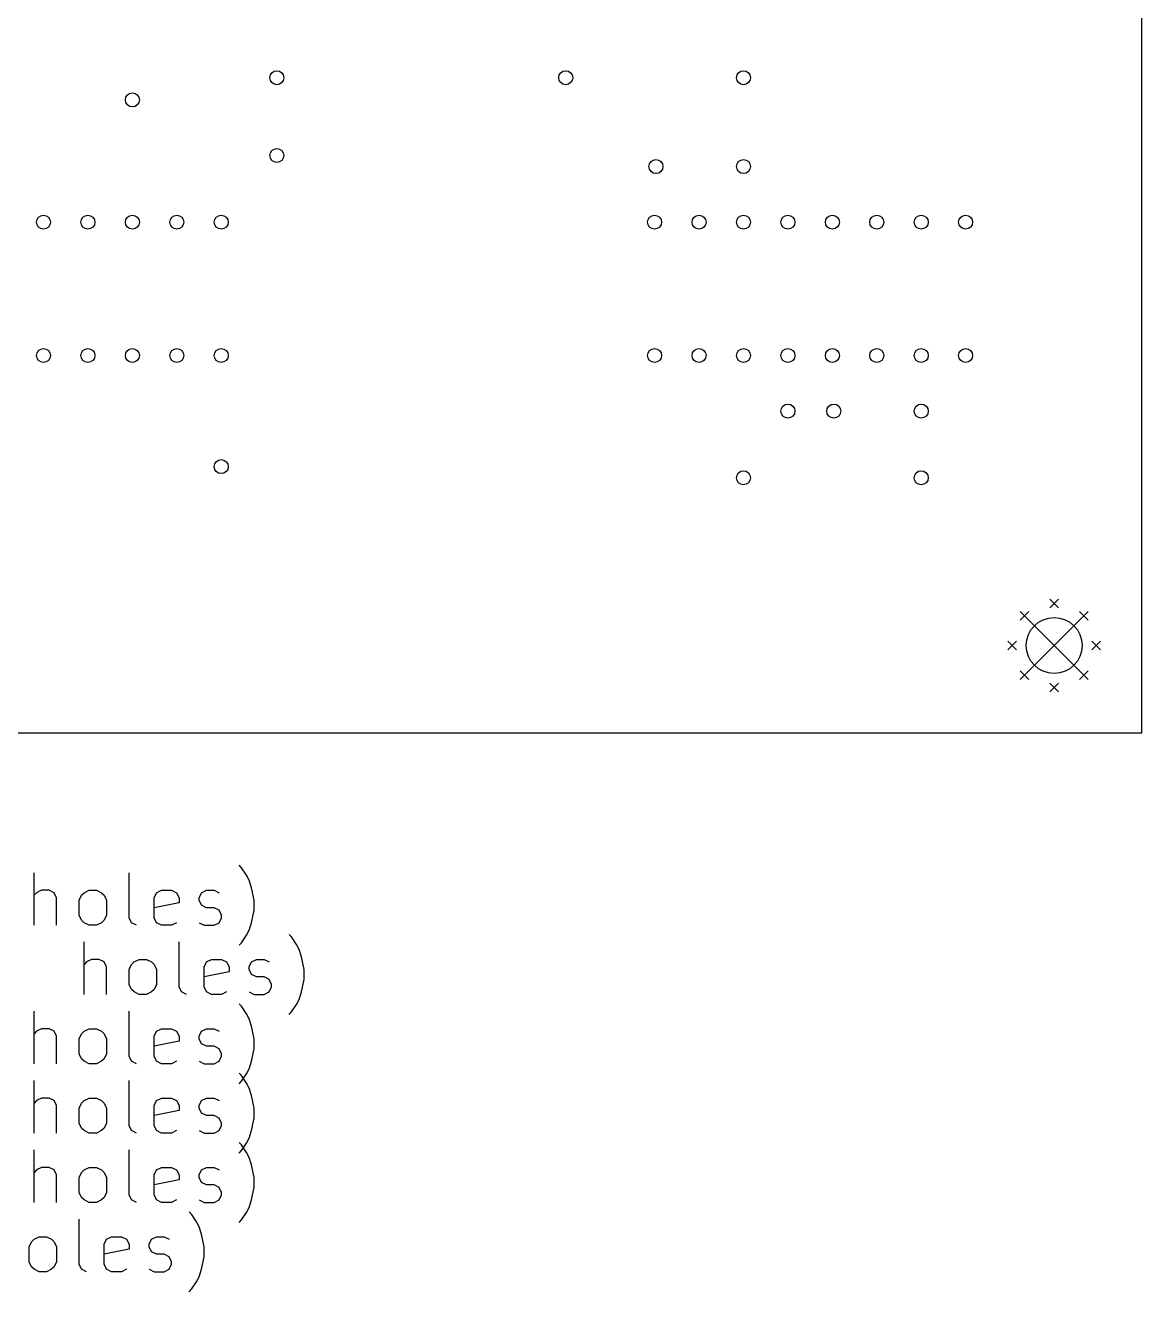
# Model space of a CAD drawing. Extents: x 1.45 to 6.5, y -7.56 to -1.85.
# Drawn here: x 3.984 to 6.496, y -7.556 to -4.707 of the extents above; entities that cross this region are included whole.
import ezdxf

# ---------------------------------------------------------------- set-up
doc = ezdxf.new("R2010")
doc.units = 0
doc.header["$MEASUREMENT"] = 0
doc.layers.add('BLACK', color=7, linetype='CONTINUOUS')

msp = doc.modelspace()

# ---------------------------------------------------------------- linework, layer by layer
at = {"layer": 'BLACK', "linetype": 'CONTINUOUS'}
for p, q in [((6.49606, -6.29921), (6.49606, -1.85039)), ((6.28937, -5.99803), (6.30906, -6.01772)), ((6.30906, -5.99803), (6.28937, -6.01772)), ((6.22256, -6.02571), (6.24224, -6.04539)), ((6.24224, -6.02571), (6.22256, -6.04539)), ((6.23622, -6.03937), (6.3622, -6.16535)), ((6.3622, -6.03937), (6.23622, -6.16535)), ((6.35618, -6.02571), (6.37587, -6.04539)), ((6.37587, -6.02571), (6.35618, -6.04539)), ((6.19488, -6.09252), (6.21457, -6.1122)), ((6.21457, -6.09252), (6.19488, -6.1122)), ((6.38386, -6.09252), (6.40354, -6.1122)), ((6.40354, -6.09252), (6.38386, -6.1122)), ((6.22256, -6.15933), (6.24224, -6.17902)), ((6.24224, -6.15933), (6.22256, -6.17902)), ((6.35618, -6.15933), (6.37587, -6.17902)), ((6.37587, -6.15933), (6.35618, -6.17902)), ((6.28937, -6.18701), (6.30906, -6.20669)), ((6.30906, -6.18701), (6.28937, -6.20669)), ((1.5748, -6.29921), (6.49606, -6.29921)), ((4.47061, -6.60222), (4.46499, -6.5966)), ((4.48186, -6.61909), (4.47061, -6.60222)), ((4.0038, -6.73158), (4.0038, -6.61347)), ((4.21752, -6.71471), (4.21752, -6.61347)), ((4.48749, -6.63034), (4.48186, -6.61909)), ((4.49311, -6.64722), (4.48749, -6.63034)), ((4.00942, -6.65846), (4.0038, -6.66409)), ((4.02067, -6.65284), (4.00942, -6.65846)), ((4.03754, -6.65284), (4.02067, -6.65284)), ((4.04879, -6.65846), (4.03754, -6.65284)), ((4.05441, -6.66971), (4.04879, -6.65846)), ((4.10503, -6.67534), (4.11066, -6.66409)), ((4.11066, -6.66409), (4.11628, -6.65846)), ((4.11628, -6.65846), (4.12753, -6.65284)), ((4.12753, -6.65284), (4.1444, -6.65284)), ((4.1444, -6.65284), (4.15565, -6.65846)), ((4.15565, -6.65846), (4.16128, -6.66409)), ((4.16128, -6.66409), (4.1669, -6.67534)), ((4.27376, -6.66971), (4.27939, -6.65846)), ((4.27939, -6.65846), (4.29064, -6.65284)), ((4.29064, -6.65284), (4.31313, -6.65284)), ((4.31313, -6.65284), (4.32438, -6.65846)), ((4.32438, -6.65846), (4.33001, -6.66971)), ((4.375, -6.66971), (4.38062, -6.65846)), ((4.38062, -6.65846), (4.39187, -6.65284)), ((4.39187, -6.65284), (4.40875, -6.65284)), ((4.40875, -6.65284), (4.41999, -6.65846)), ((4.49873, -6.67534), (4.49311, -6.64722)), ((4.05441, -6.73158), (4.05441, -6.66971)), ((4.10503, -6.70908), (4.10503, -6.67534)), ((4.1669, -6.67534), (4.1669, -6.70908)), ((4.27376, -6.71471), (4.27376, -6.66971)), ((4.33001, -6.68096), (4.27376, -6.69221)), ((4.33001, -6.66971), (4.33001, -6.68096)), ((4.375, -6.67534), (4.375, -6.66971)), ((4.38062, -6.68659), (4.375, -6.67534)), ((4.39187, -6.69221), (4.38062, -6.68659)), ((4.40875, -6.69221), (4.39187, -6.69221)), ((4.41999, -6.69783), (4.40875, -6.69221)), ((4.49873, -6.69783), (4.49873, -6.67534)), ((4.11066, -6.72033), (4.10503, -6.70908)), ((4.11628, -6.72596), (4.11066, -6.72033)), ((4.16128, -6.72033), (4.15565, -6.72596)), ((4.1669, -6.70908), (4.16128, -6.72033)), ((4.22314, -6.72596), (4.21752, -6.71471)), ((4.27939, -6.72596), (4.27376, -6.71471)), ((4.42562, -6.70908), (4.41999, -6.69783)), ((4.41999, -6.72596), (4.42562, -6.71471)), ((4.42562, -6.71471), (4.42562, -6.70908)), ((4.49311, -6.72596), (4.49873, -6.69783)), ((4.12753, -6.73158), (4.11628, -6.72596)), ((4.1444, -6.73158), (4.12753, -6.73158)), ((4.15565, -6.72596), (4.1444, -6.73158)), ((4.23439, -6.73158), (4.22314, -6.72596)), ((4.29064, -6.73158), (4.27939, -6.72596)), ((4.31313, -6.73158), (4.29064, -6.73158)), ((4.32438, -6.72596), (4.31313, -6.73158)), ((4.375, -6.72596), (4.38625, -6.73158)), ((4.38625, -6.73158), (4.40875, -6.73158)), ((4.40875, -6.73158), (4.41999, -6.72596)), ((4.48186, -6.75408), (4.48749, -6.74283)), ((4.48749, -6.74283), (4.49311, -6.72596)), ((4.11628, -6.88749), (4.11628, -6.76938)), ((4.33001, -6.87061), (4.33001, -6.76938)), ((4.46499, -6.77657), (4.47061, -6.77095)), ((4.47061, -6.77095), (4.48186, -6.75408)), ((4.5831, -6.75813), (4.57747, -6.7525)), ((4.59435, -6.775), (4.5831, -6.75813)), ((4.59997, -6.78625), (4.59435, -6.775)), ((4.13316, -6.80875), (4.12191, -6.81437)), ((4.15003, -6.80875), (4.13316, -6.80875)), ((4.16128, -6.81437), (4.15003, -6.80875)), ((4.22877, -6.81437), (4.24002, -6.80875)), ((4.24002, -6.80875), (4.25689, -6.80875)), ((4.25689, -6.80875), (4.26814, -6.81437)), ((4.39187, -6.81437), (4.40312, -6.80875)), ((4.40312, -6.80875), (4.42562, -6.80875)), ((4.42562, -6.80875), (4.43687, -6.81437)), ((4.49311, -6.81437), (4.50436, -6.80875)), ((4.50436, -6.80875), (4.52123, -6.80875)), ((4.52123, -6.80875), (4.53248, -6.81437)), ((4.6056, -6.80312), (4.59997, -6.78625)), ((4.61122, -6.83124), (4.6056, -6.80312)), ((4.12191, -6.81437), (4.11628, -6.81999)), ((4.1669, -6.82562), (4.16128, -6.81437)), ((4.1669, -6.88749), (4.1669, -6.82562)), ((4.21752, -6.83124), (4.22314, -6.81999)), ((4.21752, -6.86499), (4.21752, -6.83124)), ((4.22314, -6.81999), (4.22877, -6.81437)), ((4.26814, -6.81437), (4.27376, -6.81999)), ((4.27376, -6.81999), (4.27939, -6.83124)), ((4.27939, -6.83124), (4.27939, -6.86499)), ((4.38625, -6.82562), (4.39187, -6.81437)), ((4.38625, -6.87061), (4.38625, -6.82562)), ((4.44249, -6.83687), (4.38625, -6.84812)), ((4.43687, -6.81437), (4.44249, -6.82562)), ((4.44249, -6.82562), (4.44249, -6.83687)), ((4.48749, -6.82562), (4.49311, -6.81437)), ((4.48749, -6.83124), (4.48749, -6.82562)), ((4.49311, -6.84249), (4.48749, -6.83124)), ((4.61122, -6.85374), (4.61122, -6.83124)), ((4.22314, -6.87624), (4.21752, -6.86499)), ((4.27939, -6.86499), (4.27376, -6.87624)), ((4.50436, -6.84812), (4.49311, -6.84249)), ((4.52123, -6.84812), (4.50436, -6.84812)), ((4.53248, -6.85374), (4.52123, -6.84812)), ((4.5381, -6.86499), (4.53248, -6.85374)), ((4.5381, -6.87061), (4.5381, -6.86499)), ((4.6056, -6.88186), (4.61122, -6.85374)), ((4.22877, -6.88186), (4.22314, -6.87624)), ((4.24002, -6.88749), (4.22877, -6.88186)), ((4.25689, -6.88749), (4.24002, -6.88749)), ((4.26814, -6.88186), (4.25689, -6.88749)), ((4.27376, -6.87624), (4.26814, -6.88186)), ((4.33563, -6.88186), (4.33001, -6.87061)), ((4.34688, -6.88749), (4.33563, -6.88186)), ((4.39187, -6.88186), (4.38625, -6.87061)), ((4.40312, -6.88749), (4.39187, -6.88186)), ((4.42562, -6.88749), (4.40312, -6.88749)), ((4.43687, -6.88186), (4.42562, -6.88749)), ((4.48749, -6.88186), (4.49873, -6.88749)), ((4.49873, -6.88749), (4.52123, -6.88749)), ((4.52123, -6.88749), (4.53248, -6.88186)), ((4.53248, -6.88186), (4.5381, -6.87061)), ((4.59997, -6.89873), (4.6056, -6.88186)), ((4.47061, -6.91403), (4.46499, -6.90841)), ((4.48186, -6.93091), (4.47061, -6.91403)), ((4.5831, -6.92686), (4.59435, -6.90998)), ((4.59435, -6.90998), (4.59997, -6.89873)), ((4.0038, -7.04339), (4.0038, -6.92528)), ((4.21752, -7.02652), (4.21752, -6.92528)), ((4.48749, -6.94215), (4.48186, -6.93091)), ((4.49311, -6.95903), (4.48749, -6.94215)), ((4.57747, -6.93248), (4.5831, -6.92686)), ((4.00942, -6.97028), (4.0038, -6.9759)), ((4.02067, -6.96465), (4.00942, -6.97028)), ((4.03754, -6.96465), (4.02067, -6.96465)), ((4.04879, -6.97028), (4.03754, -6.96465)), ((4.05441, -6.98152), (4.04879, -6.97028)), ((4.10503, -6.98715), (4.11066, -6.9759)), ((4.11066, -6.9759), (4.11628, -6.97028)), ((4.11628, -6.97028), (4.12753, -6.96465)), ((4.12753, -6.96465), (4.1444, -6.96465)), ((4.1444, -6.96465), (4.15565, -6.97028)), ((4.15565, -6.97028), (4.16128, -6.9759)), ((4.16128, -6.9759), (4.1669, -6.98715)), ((4.27376, -6.98152), (4.27939, -6.97028)), ((4.27939, -6.97028), (4.29064, -6.96465)), ((4.29064, -6.96465), (4.31313, -6.96465)), ((4.31313, -6.96465), (4.32438, -6.97028)), ((4.32438, -6.97028), (4.33001, -6.98152)), ((4.375, -6.98152), (4.38062, -6.97028)), ((4.38062, -6.97028), (4.39187, -6.96465)), ((4.39187, -6.96465), (4.40875, -6.96465)), ((4.40875, -6.96465), (4.41999, -6.97028)), ((4.49873, -6.98715), (4.49311, -6.95903)), ((4.05441, -7.04339), (4.05441, -6.98152)), ((4.10503, -7.02089), (4.10503, -6.98715)), ((4.1669, -6.98715), (4.1669, -7.02089)), ((4.27376, -7.02652), (4.27376, -6.98152)), ((4.33001, -6.99277), (4.27376, -7.00402)), ((4.33001, -6.98152), (4.33001, -6.99277)), ((4.375, -6.98715), (4.375, -6.98152)), ((4.38062, -6.9984), (4.375, -6.98715)), ((4.39187, -7.00402), (4.38062, -6.9984)), ((4.40875, -7.00402), (4.39187, -7.00402)), ((4.41999, -7.00965), (4.40875, -7.00402)), ((4.49873, -7.00965), (4.49873, -6.98715)), ((4.11066, -7.03214), (4.10503, -7.02089)), ((4.11628, -7.03777), (4.11066, -7.03214)), ((4.16128, -7.03214), (4.15565, -7.03777)), ((4.1669, -7.02089), (4.16128, -7.03214)), ((4.22314, -7.03777), (4.21752, -7.02652)), ((4.27939, -7.03777), (4.27376, -7.02652)), ((4.42562, -7.02089), (4.41999, -7.00965)), ((4.41999, -7.03777), (4.42562, -7.02652)), ((4.42562, -7.02652), (4.42562, -7.02089)), ((4.49311, -7.03777), (4.49873, -7.00965)), ((4.12753, -7.04339), (4.11628, -7.03777)), ((4.1444, -7.04339), (4.12753, -7.04339)), ((4.15565, -7.03777), (4.1444, -7.04339)), ((4.23439, -7.04339), (4.22314, -7.03777)), ((4.29064, -7.04339), (4.27939, -7.03777)), ((4.31313, -7.04339), (4.29064, -7.04339)), ((4.32438, -7.03777), (4.31313, -7.04339)), ((4.375, -7.03777), (4.38625, -7.04339)), ((4.38625, -7.04339), (4.40875, -7.04339)), ((4.40875, -7.04339), (4.41999, -7.03777)), ((4.47061, -7.06994), (4.46499, -7.06431)), ((4.48186, -7.06589), (4.48749, -7.05464)), ((4.48749, -7.05464), (4.49311, -7.03777)), ((4.0038, -7.1993), (4.0038, -7.08119)), ((4.21752, -7.18242), (4.21752, -7.08119)), ((4.46499, -7.08839), (4.47061, -7.08276)), ((4.47061, -7.08276), (4.48186, -7.06589)), ((4.48186, -7.08681), (4.47061, -7.06994)), ((4.48749, -7.09806), (4.48186, -7.08681)), ((4.02067, -7.12056), (4.00942, -7.12618)), ((4.03754, -7.12056), (4.02067, -7.12056)), ((4.04879, -7.12618), (4.03754, -7.12056)), ((4.11628, -7.12618), (4.12753, -7.12056)), ((4.12753, -7.12056), (4.1444, -7.12056)), ((4.1444, -7.12056), (4.15565, -7.12618)), ((4.27939, -7.12618), (4.29064, -7.12056)), ((4.29064, -7.12056), (4.31313, -7.12056)), ((4.31313, -7.12056), (4.32438, -7.12618)), ((4.38062, -7.12618), (4.39187, -7.12056)), ((4.39187, -7.12056), (4.40875, -7.12056)), ((4.40875, -7.12056), (4.41999, -7.12618)), ((4.49311, -7.11493), (4.48749, -7.09806)), ((4.49873, -7.14305), (4.49311, -7.11493)), ((4.00942, -7.12618), (4.0038, -7.13181)), ((4.05441, -7.13743), (4.04879, -7.12618)), ((4.05441, -7.1993), (4.05441, -7.13743)), ((4.10503, -7.14305), (4.11066, -7.13181)), ((4.10503, -7.1768), (4.10503, -7.14305)), ((4.11066, -7.13181), (4.11628, -7.12618)), ((4.15565, -7.12618), (4.16128, -7.13181)), ((4.16128, -7.13181), (4.1669, -7.14305)), ((4.1669, -7.14305), (4.1669, -7.1768)), ((4.27376, -7.13743), (4.27939, -7.12618)), ((4.27376, -7.18242), (4.27376, -7.13743)), ((4.33001, -7.14868), (4.27376, -7.15993)), ((4.32438, -7.12618), (4.33001, -7.13743)), ((4.33001, -7.13743), (4.33001, -7.14868)), ((4.375, -7.13743), (4.38062, -7.12618)), ((4.375, -7.14305), (4.375, -7.13743)), ((4.38062, -7.1543), (4.375, -7.14305)), ((4.49873, -7.16555), (4.49873, -7.14305)), ((4.11066, -7.18805), (4.10503, -7.1768)), ((4.1669, -7.1768), (4.16128, -7.18805)), ((4.39187, -7.15993), (4.38062, -7.1543)), ((4.40875, -7.15993), (4.39187, -7.15993)), ((4.41999, -7.16555), (4.40875, -7.15993)), ((4.42562, -7.1768), (4.41999, -7.16555)), ((4.42562, -7.18242), (4.42562, -7.1768)), ((4.49311, -7.19367), (4.49873, -7.16555)), ((4.11628, -7.19367), (4.11066, -7.18805)), ((4.12753, -7.1993), (4.11628, -7.19367)), ((4.1444, -7.1993), (4.12753, -7.1993)), ((4.15565, -7.19367), (4.1444, -7.1993)), ((4.16128, -7.18805), (4.15565, -7.19367)), ((4.22314, -7.19367), (4.21752, -7.18242)), ((4.23439, -7.1993), (4.22314, -7.19367)), ((4.27939, -7.19367), (4.27376, -7.18242)), ((4.29064, -7.1993), (4.27939, -7.19367)), ((4.31313, -7.1993), (4.29064, -7.1993)), ((4.32438, -7.19367), (4.31313, -7.1993)), ((4.375, -7.19367), (4.38625, -7.1993)), ((4.38625, -7.1993), (4.40875, -7.1993)), ((4.40875, -7.1993), (4.41999, -7.19367)), ((4.41999, -7.19367), (4.42562, -7.18242)), ((4.48749, -7.21055), (4.49311, -7.19367)), ((4.47061, -7.22584), (4.46499, -7.22022)), ((4.47061, -7.23867), (4.48186, -7.22179)), ((4.48186, -7.24272), (4.47061, -7.22584)), ((4.48186, -7.22179), (4.48749, -7.21055)), ((4.0038, -7.3552), (4.0038, -7.23709)), ((4.21752, -7.33833), (4.21752, -7.23709)), ((4.46499, -7.24429), (4.47061, -7.23867)), ((4.48749, -7.25397), (4.48186, -7.24272)), ((4.49311, -7.27084), (4.48749, -7.25397)), ((4.00942, -7.28209), (4.0038, -7.28771)), ((4.02067, -7.27646), (4.00942, -7.28209)), ((4.03754, -7.27646), (4.02067, -7.27646)), ((4.04879, -7.28209), (4.03754, -7.27646)), ((4.05441, -7.29334), (4.04879, -7.28209)), ((4.10503, -7.29896), (4.11066, -7.28771)), ((4.11066, -7.28771), (4.11628, -7.28209)), ((4.11628, -7.28209), (4.12753, -7.27646)), ((4.12753, -7.27646), (4.1444, -7.27646)), ((4.1444, -7.27646), (4.15565, -7.28209)), ((4.15565, -7.28209), (4.16128, -7.28771)), ((4.16128, -7.28771), (4.1669, -7.29896)), ((4.27376, -7.29334), (4.27939, -7.28209)), ((4.27939, -7.28209), (4.29064, -7.27646)), ((4.29064, -7.27646), (4.31313, -7.27646)), ((4.31313, -7.27646), (4.32438, -7.28209)), ((4.32438, -7.28209), (4.33001, -7.29334)), ((4.375, -7.29334), (4.38062, -7.28209)), ((4.38062, -7.28209), (4.39187, -7.27646)), ((4.39187, -7.27646), (4.40875, -7.27646)), ((4.40875, -7.27646), (4.41999, -7.28209)), ((4.49873, -7.29896), (4.49311, -7.27084)), ((4.05441, -7.3552), (4.05441, -7.29334)), ((4.10503, -7.33271), (4.10503, -7.29896)), ((4.1669, -7.29896), (4.1669, -7.33271)), ((4.27376, -7.33833), (4.27376, -7.29334)), ((4.33001, -7.30458), (4.27376, -7.31583)), ((4.33001, -7.29334), (4.33001, -7.30458)), ((4.375, -7.29896), (4.375, -7.29334)), ((4.38062, -7.31021), (4.375, -7.29896)), ((4.39187, -7.31583), (4.38062, -7.31021)), ((4.40875, -7.31583), (4.39187, -7.31583)), ((4.41999, -7.32146), (4.40875, -7.31583)), ((4.42562, -7.33271), (4.41999, -7.32146)), ((4.49311, -7.34958), (4.49873, -7.32146)), ((4.49873, -7.32146), (4.49873, -7.29896)), ((4.11066, -7.34395), (4.10503, -7.33271)), ((4.11628, -7.34958), (4.11066, -7.34395)), ((4.12753, -7.3552), (4.11628, -7.34958)), ((4.15565, -7.34958), (4.1444, -7.3552)), ((4.16128, -7.34395), (4.15565, -7.34958)), ((4.1669, -7.33271), (4.16128, -7.34395)), ((4.22314, -7.34958), (4.21752, -7.33833)), ((4.23439, -7.3552), (4.22314, -7.34958)), ((4.27939, -7.34958), (4.27376, -7.33833)), ((4.29064, -7.3552), (4.27939, -7.34958)), ((4.32438, -7.34958), (4.31313, -7.3552)), ((4.375, -7.34958), (4.38625, -7.3552)), ((4.40875, -7.3552), (4.41999, -7.34958)), ((4.41999, -7.34958), (4.42562, -7.33833)), ((4.42562, -7.33833), (4.42562, -7.33271)), ((4.48749, -7.36645), (4.49311, -7.34958)), ((4.1444, -7.3552), (4.12753, -7.3552)), ((4.31313, -7.3552), (4.29064, -7.3552)), ((4.35813, -7.38175), (4.3525, -7.37612)), ((4.38625, -7.3552), (4.40875, -7.3552)), ((4.47061, -7.39457), (4.48186, -7.3777)), ((4.48186, -7.3777), (4.48749, -7.36645)), ((4.10503, -7.49424), (4.10503, -7.393)), ((4.36938, -7.39862), (4.35813, -7.38175)), ((4.375, -7.40987), (4.36938, -7.39862)), ((4.46499, -7.4002), (4.47061, -7.39457)), ((4.0038, -7.43799), (4.01504, -7.43237)), ((4.01504, -7.43237), (4.03192, -7.43237)), ((4.03192, -7.43237), (4.04317, -7.43799)), ((4.1669, -7.43799), (4.17815, -7.43237)), ((4.17815, -7.43237), (4.20065, -7.43237)), ((4.20065, -7.43237), (4.2119, -7.43799)), ((4.26814, -7.43799), (4.27939, -7.43237)), ((4.27939, -7.43237), (4.29626, -7.43237)), ((4.29626, -7.43237), (4.30751, -7.43799)), ((4.38062, -7.42674), (4.375, -7.40987)), ((4.38625, -7.45487), (4.38062, -7.42674)), ((3.99255, -7.45487), (3.99817, -7.44362)), ((3.99255, -7.48861), (3.99255, -7.45487)), ((3.99817, -7.44362), (4.0038, -7.43799)), ((4.04317, -7.43799), (4.04879, -7.44362)), ((4.04879, -7.44362), (4.05441, -7.45487)), ((4.05441, -7.45487), (4.05441, -7.48861)), ((4.16128, -7.44924), (4.1669, -7.43799)), ((4.16128, -7.49424), (4.16128, -7.44924)), ((4.21752, -7.46049), (4.16128, -7.47174)), ((4.2119, -7.43799), (4.21752, -7.44924)), ((4.21752, -7.44924), (4.21752, -7.46049)), ((4.26251, -7.44924), (4.26814, -7.43799)), ((4.26251, -7.45487), (4.26251, -7.44924)), ((4.26814, -7.46611), (4.26251, -7.45487)), ((4.38625, -7.47736), (4.38625, -7.45487)), ((3.99817, -7.49986), (3.99255, -7.48861)), ((4.05441, -7.48861), (4.04879, -7.49986)), ((4.27939, -7.47174), (4.26814, -7.46611)), ((4.29626, -7.47174), (4.27939, -7.47174)), ((4.30751, -7.47736), (4.29626, -7.47174)), ((4.31313, -7.48861), (4.30751, -7.47736)), ((4.31313, -7.49424), (4.31313, -7.48861)), ((4.38062, -7.50548), (4.38625, -7.47736)), ((4.0038, -7.50548), (3.99817, -7.49986)), ((4.01504, -7.51111), (4.0038, -7.50548)), ((4.03192, -7.51111), (4.01504, -7.51111)), ((4.04317, -7.50548), (4.03192, -7.51111)), ((4.04879, -7.49986), (4.04317, -7.50548)), ((4.11066, -7.50548), (4.10503, -7.49424)), ((4.12191, -7.51111), (4.11066, -7.50548)), ((4.1669, -7.50548), (4.16128, -7.49424)), ((4.17815, -7.51111), (4.1669, -7.50548)), ((4.20065, -7.51111), (4.17815, -7.51111)), ((4.2119, -7.50548), (4.20065, -7.51111)), ((4.26251, -7.50548), (4.27376, -7.51111)), ((4.27376, -7.51111), (4.29626, -7.51111)), ((4.29626, -7.51111), (4.30751, -7.50548)), ((4.30751, -7.50548), (4.31313, -7.49424)), ((4.375, -7.52236), (4.38062, -7.50548)), ((4.35813, -7.55048), (4.36938, -7.53361)), ((4.36938, -7.53361), (4.375, -7.52236)), ((4.3525, -7.5561), (4.35813, -7.55048))]:
    msp.add_line(p, q, dxfattribs=at)
at = {"layer": 'BLACK'}
for centre, radius in [((4.55, -4.825), 0.01575), ((5.2, -4.825), 0.01575), ((5.6, -4.825), 0.01575), ((4.225, -4.875), 0.01575), ((4.55, -5), 0.01575), ((5.40315, -5.025), 0.01575), ((5.6, -5.025), 0.01575), ((4.025, -5.15), 0.01575), ((4.125, -5.15), 0.01575), ((4.225, -5.15), 0.01575), ((4.325, -5.15), 0.01575), ((4.425, -5.15), 0.01575), ((5.4, -5.15), 0.01575), ((5.5, -5.15), 0.01575), ((5.6, -5.15), 0.01575), ((5.7, -5.15), 0.01575), ((5.8, -5.15), 0.01575), ((5.9, -5.15), 0.01575), ((6, -5.15), 0.01575), ((6.1, -5.15), 0.01575), ((4.025, -5.45), 0.01575), ((4.125, -5.45), 0.01575), ((4.225, -5.45), 0.01575), ((4.325, -5.45), 0.01575), ((4.425, -5.45), 0.01575), ((5.4, -5.45), 0.01575), ((5.5, -5.45), 0.01575), ((5.6, -5.45), 0.01575), ((5.7, -5.45), 0.01575), ((5.8, -5.45), 0.01575), ((5.9, -5.45), 0.01575), ((6, -5.45), 0.01575), ((6.1, -5.45), 0.01575), ((5.7, -5.575), 0.01575), ((5.80315, -5.575), 0.01575), ((6, -5.575), 0.01575), ((4.425, -5.7), 0.01575), ((5.6, -5.725), 0.01575), ((6, -5.725), 0.01575), ((6.29921, -6.10236), 0.06299)]:
    msp.add_circle(centre, radius, dxfattribs=at)

doc.saveas('drawing.dxf')
